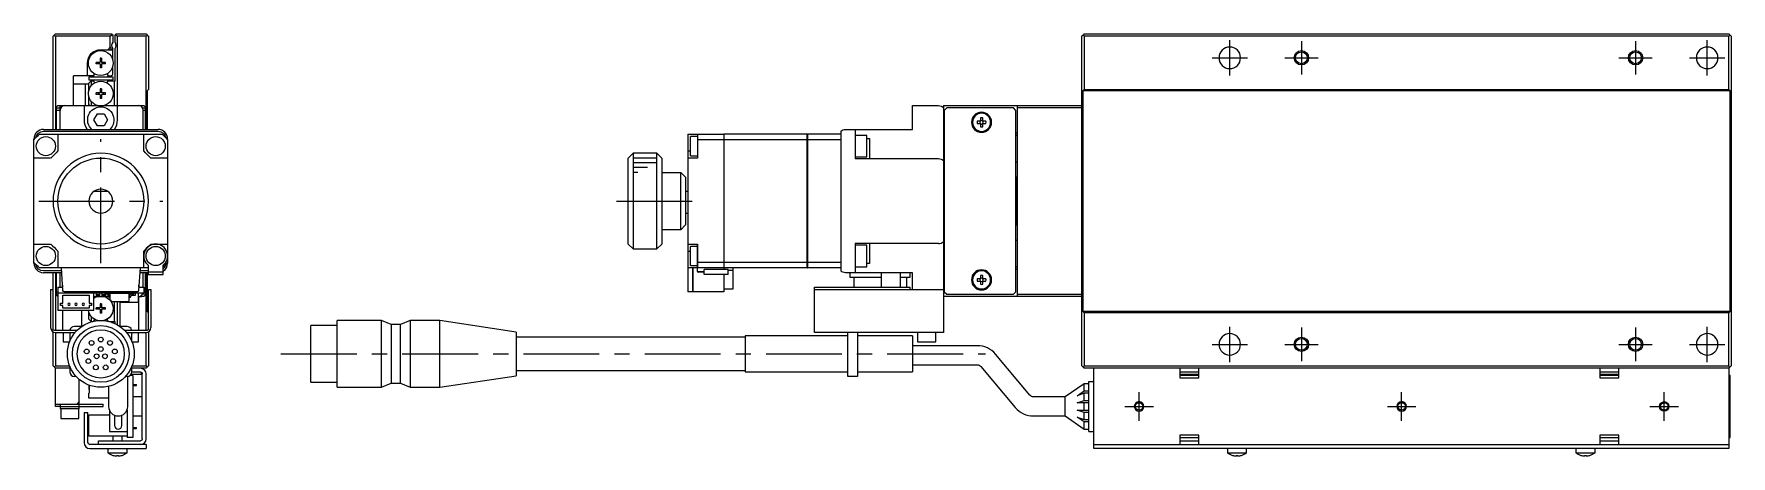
# Model space of a CAD drawing. Extents: x -1 to 741, y -8 to 214.
# Drawn here: x 385.5 to 741, y 68 to 156.4 of the extents above; entities that cross this region are included whole.
import ezdxf

# ---------------------------------------------------------------- set-up
doc = ezdxf.new("R2010")
doc.units = 0
doc.header["$LTSCALE"] = 0.5
doc.linetypes.add('CENTER', pattern=[50.8, 31.75, -6.35, 6.35, -6.35])
for name, color, linetype in [('MSM_CENTER', 1, 'CENTER'), ('MSM_CONTINUOUS', 7, 'CONTINUOUS'), ('MSM_NARROW', 5, 'CONTINUOUS')]:
    doc.layers.add(name, color=color, linetype=linetype)

msp = doc.modelspace()

# ---------------------------------------------------------------- linework, layer by layer
at = {"layer": 'MSM_CENTER'}
for p, q in [((636, 147.69), (636, 155.09)), ((651, 154.89), (651, 147.89)), ((721, 154.89), (721, 147.89)), ((736, 147.69), (736, 155.09)), ((632.3, 151.39), (639.7, 151.39)), ((647.5, 151.39), (654.5, 151.39)), ((717.5, 151.39), (724.5, 151.39)), ((732.3, 151.39), (739.7, 151.39)), ((399.5, 108.39), (399.5, 134.39)), ((386.5, 121.39), (412.5, 121.39)), ((507.5, 121.39), (525.5, 121.39)), ((636, 87.69), (636, 95.09)), ((651, 94.89), (651, 87.89)), ((721, 94.89), (721, 87.89)), ((736, 87.69), (736, 95.09)), ((437.25, 89.39), (584.85, 89.39)), ((632.3, 91.39), (639.7, 91.39)), ((647.5, 91.39), (654.5, 91.39)), ((717.5, 91.39), (724.5, 91.39)), ((732.3, 91.39), (739.7, 91.39)), ((614, 78.39), (620, 78.39)), ((617, 75.39), (617, 81.39)), ((669, 78.39), (675, 78.39)), ((672, 75.39), (672, 81.39)), ((724, 78.39), (730, 78.39)), ((727, 75.39), (727, 81.39))]:
    msp.add_line(p, q, dxfattribs=at)
at = {"layer": 'MSM_CONTINUOUS'}
for p, q in [((389.5, 155.89), (389.75, 156.14)), ((389.5, 136.39), (389.5, 155.89)), ((390, 156.39), (389.75, 156.14)), ((389.75, 156.14), (390, 155.89)), ((390, 156.39), (401.8, 156.39)), ((390, 155.89), (390, 136.39)), ((401.5, 155.89), (390, 155.89)), ((399.5, 153.09), (402, 153.09)), ((401.5, 153.59), (401, 153.09)), ((401.5, 155.89), (401.9, 156.29)), ((401.5, 153.59), (401.5, 155.89)), ((401.85, 153.09), (401.5, 153.59)), ((401.9, 156.29), (401.8, 156.39)), ((401.9, 156.29), (402, 156.19)), ((402, 156.19), (402, 154.65)), ((402, 151), (402, 153.33)), ((402.5, 156.19), (402.55, 156.24)), ((402.5, 154.65), (402.5, 156.19)), ((402.5, 146.59), (402.5, 153.33)), ((402.55, 156.24), (402.7, 156.39)), ((402.55, 156.24), (402.9, 155.89)), ((402.7, 156.39), (409, 156.39)), ((409, 155.89), (402.9, 155.89)), ((402.9, 155.89), (402.9, 141.39)), ((409, 156.39), (409.25, 156.14)), ((409.25, 156.14), (409, 155.89)), ((409, 136.39), (409, 155.89)), ((409.25, 156.14), (409.5, 155.89)), ((409.5, 155.89), (409.5, 144.79)), ((605.25, 156.14), (605, 155.89)), ((605, 86.89), (605, 155.89)), ((605.5, 156.39), (605.25, 156.14)), ((605.25, 156.14), (605.5, 155.89)), ((605.5, 156.39), (740.5, 156.39)), ((605.5, 155.89), (605.5, 144.79)), ((740.5, 155.89), (605.5, 155.89)), ((741, 155.89), (740.5, 156.39)), ((740.5, 155.89), (740.75, 156.14)), ((740.5, 144.79), (740.5, 155.89)), ((741, 155.89), (741, 86.89)), ((396.7, 147.59), (396.7, 150.29)), ((398.5, 150.14), (398.5, 150.43)), ((399.29, 150.43), (398.5, 150.43)), ((399.29, 150.14), (398.5, 150.14)), ((399.03, 150.43), (399.03, 150.14)), ((399.35, 151.29), (399.35, 150.49)), ((399.64, 151.29), (399.35, 151.29)), ((399.64, 150.76), (399.35, 150.76)), ((399.35, 150.08), (399.35, 149.29)), ((399.35, 149.82), (399.64, 149.82)), ((399.64, 151.29), (399.64, 150.49)), ((399.64, 150.08), (399.64, 149.29)), ((400.5, 150.43), (399.7, 150.43)), ((400.5, 150.14), (399.7, 150.14)), ((399.97, 150.43), (399.97, 150.14)), ((400.5, 150.14), (400.5, 150.43)), ((402, 147.89), (402, 149.57)), ((397.95, 147.59), (393.8, 147.59)), ((393.8, 141.39), (393.8, 147.59)), ((397, 145.84), (393.8, 145.84)), ((396.3, 141.39), (396.3, 145.84)), ((397, 147.39), (402, 147.39)), ((397, 147.39), (397, 146.79)), ((397, 146.79), (402, 146.79)), ((397.5, 146.59), (397, 146.09)), ((397, 144.6), (397, 146.09)), ((397.5, 146.59), (397.5, 145.55)), ((397.5, 146.59), (397.96, 146.59)), ((397.95, 147.59), (398.1, 147.85)), ((397.96, 146.59), (398.04, 146.45)), ((399.64, 149.29), (399.35, 149.29)), ((400.83, 146.21), (401.04, 146.59)), ((400.9, 147.85), (401.05, 147.59)), ((401.04, 146.59), (402.5, 146.59)), ((401.05, 147.59), (401.7, 147.59)), ((401.7, 147.59), (402, 147.89)), ((402, 147.39), (402, 146.79)), ((402.4, 141.39), (402.4, 146.59)), ((397, 141.39), (397, 143.17)), ((397.5, 142.23), (397.5, 141.39)), ((399.29, 144.03), (398.5, 144.03)), ((398.5, 143.74), (398.5, 144.03)), ((399.29, 143.74), (398.5, 143.74)), ((399.03, 144.03), (399.03, 143.74)), ((399.64, 144.89), (399.35, 144.89)), ((399.35, 144.89), (399.35, 144.09)), ((399.64, 144.36), (399.35, 144.36)), ((399.35, 143.68), (399.35, 142.89)), ((399.35, 143.42), (399.64, 143.42)), ((399.64, 142.89), (399.35, 142.89)), ((399.64, 144.89), (399.64, 144.09)), ((399.64, 143.68), (399.64, 142.89)), ((400.5, 144.03), (399.7, 144.03)), ((400.5, 143.74), (399.7, 143.74)), ((399.97, 144.03), (399.97, 143.74)), ((400.5, 143.74), (400.5, 144.03)), ((409.2, 144.49), (409.5, 144.79)), ((409.2, 144.49), (409.2, 136.39)), ((605.2, 144.49), (605.5, 144.79)), ((605.2, 144.49), (605.2, 98.29)), ((740.8, 144.49), (605.2, 144.49)), ((605.5, 144.79), (740.5, 144.79)), ((740.5, 144.79), (740.8, 144.49)), ((740.8, 98.29), (740.8, 144.49)), ((390.5, 141.39), (390, 140.89)), ((390.2, 136.39), (390.2, 140.89)), ((390.2, 140.89), (391, 140.89)), ((391, 140.39), (390.2, 140.39)), ((390.5, 141.39), (408.5, 141.39)), ((391, 140.39), (391, 141.39)), ((391, 136.39), (391, 140.39)), ((396, 141.39), (396, 138.39)), ((397, 141.59), (397.2, 141.39)), ((398.06, 138.39), (398.78, 139.64)), ((398.78, 139.64), (400.22, 139.64)), ((400.22, 139.64), (400.94, 138.39)), ((403, 138.39), (403, 141.39)), ((408, 141.19), (408, 141.39)), ((408.27, 140.89), (408.8, 140.89)), ((408.4, 136.39), (408.4, 140.39)), ((408.8, 140.39), (408.4, 140.39)), ((409, 140.89), (408.5, 141.39)), ((408.8, 140.89), (408.8, 136.39)), ((569.5, 136.39), (569.5, 141.39)), ((569.5, 141.39), (575, 141.39)), ((576, 141.39), (576, 93.89)), ((576, 141.39), (605, 141.39)), ((576.7, 140.89), (576.2, 140.39)), ((576.2, 140.39), (576.2, 102.39)), ((590.7, 140.89), (576.7, 140.89)), ((583.76, 138.81), (583.76, 138.13)), ((584.24, 138.13), (584.24, 138.81)), ((591.2, 140.39), (590.7, 140.89)), ((591.2, 102.39), (591.2, 140.39)), ((591.5, 101.39), (591.5, 141.39)), ((605, 140.89), (591.5, 140.89)), ((386.65, 135.39), (412.35, 135.39)), ((387.5, 136.39), (411.5, 136.39)), ((387.5, 136.01), (411.5, 136.01)), ((390.5, 135.39), (390.5, 131.89)), ((398.78, 137.14), (398.06, 138.39)), ((400.22, 137.14), (398.78, 137.14)), ((400.94, 138.39), (400.22, 137.14)), ((408.5, 131.89), (408.5, 135.39)), ((522.5, 135.39), (530, 135.39)), ((522.5, 135.39), (522.5, 102.39)), ((524.5, 135.39), (524.5, 130.39)), ((530, 135.39), (530, 107.09)), ((530, 135.38), (530.01, 135.38)), ((547.5, 135.39), (530.01, 135.39)), ((530.01, 135.39), (530.01, 107.09)), ((547.5, 107.39), (547.5, 135.39)), ((547.5, 135.38), (547.51, 135.38)), ((547.51, 135.39), (547.51, 107.39)), ((554.5, 135.39), (547.51, 135.39)), ((554.5, 136.01), (554.5, 106.77)), ((555.5, 136.39), (569.5, 136.39)), ((557.5, 136.39), (557.5, 130.29)), ((560, 135.14), (557.5, 135.14)), ((560, 130.64), (560, 135.14)), ((576.2, 135.64), (576, 135.64)), ((583.76, 138.13), (583.08, 138.13)), ((583.08, 137.65), (583.76, 137.65)), ((583.76, 137.65), (583.76, 136.97)), ((584.92, 138.13), (584.24, 138.13)), ((584.24, 136.97), (584.24, 137.65)), ((584.24, 137.65), (584.92, 137.65)), ((591.5, 135.64), (591.2, 135.64)), ((591.5, 135.14), (591.2, 135.14)), ((385.5, 108.39), (385.5, 134.39)), ((413.5, 134.39), (413.5, 108.39)), ((522.5, 131.89), (523, 131.89)), ((523, 130.89), (523, 134.89)), ((524.5, 134.89), (523, 134.89)), ((530, 134.23), (524.5, 134.23)), ((530, 134.23), (530.01, 134.23)), ((547.5, 134.23), (530.01, 134.23)), ((547.5, 134.23), (547.51, 134.23)), ((554.5, 134.23), (547.51, 134.23)), ((560, 134.47), (560.5, 134.47)), ((560.5, 134.47), (560.5, 130.29)), ((389, 130.39), (385.5, 130.39)), ((413.5, 130.39), (410, 130.39)), ((511, 131.39), (510, 130.39)), ((510, 112.39), (510, 130.39)), ((516, 131.39), (511, 131.39)), ((511, 131.39), (511, 111.39)), ((517, 130.39), (516, 131.39)), ((516, 111.39), (516, 131.39)), ((517, 130.39), (517, 112.39)), ((524.5, 130.39), (522.5, 130.39)), ((523, 130.89), (524.5, 130.89)), ((557.5, 130.64), (560, 130.64)), ((557.5, 130.29), (575, 130.29)), ((576.2, 131.39), (576, 131.39)), ((576.2, 130.39), (576, 130.39)), ((576.2, 128.89), (576, 128.89)), ((591.2, 129.64), (591.5, 129.64)), ((517, 127.39), (521, 127.39)), ((521, 115.39), (521, 127.39)), ((522, 126.39), (521, 127.39)), ((522, 126.39), (522, 116.39)), ((591.3, 126.39), (591.2, 126.39)), ((591.5, 126.19), (591.3, 126.39)), ((591.3, 116.39), (591.3, 126.39)), ((401, 123.39), (398, 123.39)), ((522.5, 123.39), (522, 123.39)), ((522, 118.89), (522.5, 118.89)), ((521, 115.39), (517, 115.39)), ((521, 115.39), (522, 116.39)), ((576, 113.89), (576.2, 113.89)), ((591.2, 116.39), (591.3, 116.39)), ((591.3, 116.39), (591.5, 116.59)), ((385.5, 112.39), (389, 112.39)), ((390.5, 110.89), (390.5, 107.39)), ((408.5, 107.39), (408.5, 110.89)), ((410, 112.39), (413.5, 112.39)), ((510, 112.39), (511, 111.39)), ((511, 111.39), (516, 111.39)), ((516, 111.39), (517, 112.39)), ((522.5, 112.39), (524.5, 112.39)), ((522.5, 110.89), (523, 110.89)), ((524.4, 111.89), (523, 111.89)), ((523, 107.89), (523, 111.89)), ((524.4, 112.39), (524.4, 106.79)), ((524.5, 112.39), (524.5, 109.89)), ((557.5, 112.49), (557.5, 106.39)), ((575, 112.49), (557.5, 112.49)), ((560, 112.14), (557.5, 112.14)), ((560, 107.64), (560, 112.14)), ((560.5, 112.49), (560.5, 108.31)), ((576.2, 112.39), (576, 112.39)), ((576, 111.39), (576.2, 111.39)), ((591.5, 113.14), (591.2, 113.14)), ((409.5, 107.39), (386.65, 107.39)), ((391.29, 106.77), (387.5, 106.77)), ((391.58, 102.67), (391.25, 107.39)), ((407.75, 107.39), (407.42, 102.67)), ((409.4, 106.77), (407.71, 106.77)), ((409.5, 107.09), (409.4, 107.09)), ((409.4, 107.09), (409.4, 105.99)), ((409.5, 106.49), (409.5, 107.89)), ((412.5, 107.89), (412.5, 106.49)), ((412.6, 107.09), (412.5, 107.09)), ((412.6, 105.99), (412.6, 107.09)), ((524.4, 107.39), (522.5, 107.39)), ((523, 107.89), (524.5, 107.89)), ((523.5, 102.39), (523.5, 107.39)), ((523.51, 107.39), (523.51, 102.39)), ((524.5, 109.89), (524.5, 108.54)), ((524.5, 109.89), (524.5, 107.39)), ((530, 108.54), (524.5, 108.54)), ((524.5, 107.53), (524.5, 107.89)), ((524.5, 106.79), (524.5, 107.53)), ((530, 107.39), (524.5, 107.39)), ((530.9, 107.09), (525.9, 107.09)), ((525.9, 105.99), (525.9, 107.09)), ((530, 108.55), (530.01, 108.55)), ((530, 107.4), (530.01, 107.4)), ((547.5, 108.54), (530.01, 108.54)), ((547.5, 107.39), (530.01, 107.39)), ((530.9, 105.99), (530.9, 107.09)), ((530.9, 106.89), (532, 106.89)), ((532, 102.99), (532, 107.39)), ((547.5, 108.55), (547.51, 108.55)), ((547.5, 107.4), (547.51, 107.4)), ((554.5, 108.54), (547.51, 108.54)), ((554.5, 107.39), (547.51, 107.39)), ((557.5, 107.64), (560, 107.64)), ((560.5, 108.31), (560, 108.31)), ((576, 107.14), (576.2, 107.14)), ((591.2, 107.64), (591.5, 107.64)), ((591.2, 107.14), (591.5, 107.14)), ((391.32, 106.39), (387.5, 106.39)), ((389.5, 102.89), (389.5, 106.39)), ((390, 106.39), (390, 94.39)), ((390.2, 101.89), (390.2, 106.39)), ((390.5, 103.39), (391.53, 103.39)), ((390.5, 103.39), (390.5, 102.19)), ((391, 103.39), (391, 106.39)), ((391.5, 103.81), (391.5, 103.39)), ((407.47, 103.39), (408.5, 103.39)), ((407.5, 103.39), (407.5, 103.81)), ((409.4, 106.39), (407.68, 106.39)), ((408.4, 103.39), (408.4, 106.39)), ((408.5, 103.39), (408.5, 102.19)), ((408.8, 106.39), (408.8, 101.89)), ((409, 94.39), (409, 106.39)), ((409.2, 106.39), (409.2, 98.29)), ((409.4, 105.99), (412.6, 105.99)), ((412.5, 106.49), (409.5, 106.49)), ((525.9, 106.59), (524.7, 106.59)), ((525.9, 106.49), (524.7, 106.49)), ((530.9, 105.99), (525.9, 105.99)), ((530, 105.99), (530, 102.39)), ((530.01, 103.39), (530, 103.39)), ((530.01, 105.99), (530.01, 103.39)), ((549, 103.39), (569, 103.39)), ((549, 93.89), (549, 103.39)), ((569.5, 106.39), (555.5, 106.39)), ((556.5, 105.39), (556.5, 106.39)), ((563, 105.39), (556.5, 105.39)), ((557.25, 105.39), (557.25, 103.39)), ((563, 106.39), (563, 103.39)), ((567, 103.39), (567, 106.39)), ((569, 105.39), (567, 105.39)), ((568.25, 105.39), (568.25, 103.39)), ((569, 106.39), (569, 105.39)), ((569, 103.39), (569, 102.89)), ((569.5, 102.89), (569.5, 106.39)), ((583.76, 105.13), (583.08, 105.13)), ((583.08, 104.65), (583.76, 104.65)), ((583.76, 105.81), (583.76, 105.13)), ((583.76, 104.65), (583.76, 103.97)), ((584.24, 105.13), (584.24, 105.81)), ((584.92, 105.13), (584.24, 105.13)), ((584.24, 103.97), (584.24, 104.65)), ((584.24, 104.65), (584.92, 104.65)), ((389, 102.89), (389, 94.89)), ((389, 102.89), (389.5, 102.89)), ((389.5, 94.59), (389.5, 102.89)), ((390, 101.89), (390.5, 101.39)), ((390.2, 102.39), (390.5, 102.39)), ((390.57, 101.89), (390.2, 101.89)), ((390.5, 102.19), (408.5, 102.19)), ((390.5, 101.39), (390.57, 101.39)), ((390.57, 98.49), (390.57, 102.19)), ((391.07, 99.54), (391.07, 100.04)), ((391.07, 100.04), (391.57, 100.04)), ((391.57, 100.04), (391.57, 101.69)), ((391.57, 101.69), (397.07, 101.69)), ((407.12, 102.39), (391.88, 102.39)), ((397.07, 101.69), (397.07, 100.04)), ((397.07, 100.04), (397.57, 100.04)), ((397.57, 100.04), (397.57, 99.54)), ((398.07, 98.49), (398.07, 102.19)), ((398.07, 101.39), (401.09, 101.39)), ((398.5, 102.19), (398.5, 101.39)), ((399.25, 101.76), (398.5, 101.76)), ((399.25, 101.64), (398.5, 101.64)), ((399.25, 102.19), (399.25, 101.39)), ((399.35, 99.89), (399.35, 99.09)), ((399.64, 99.89), (399.35, 99.89)), ((399.64, 99.89), (399.64, 99.09)), ((399.75, 102.19), (399.75, 101.39)), ((400.5, 101.76), (399.75, 101.76)), ((400.5, 101.64), (399.75, 101.64)), ((400.45, 101.96), (400.45, 102.19)), ((400.45, 101.96), (400.96, 101.96)), ((400.5, 101.96), (400.5, 101.39)), ((400.7, 101.96), (400.7, 102.19)), ((400.77, 101.96), (400.77, 102.19)), ((401, 102.19), (401, 102.19)), ((401, 101.95), (401, 101.39)), ((401.06, 101.76), (401, 101.76)), ((401.06, 101.64), (401, 101.64)), ((401.06, 101.86), (401.06, 101.53)), ((401.29, 101.53), (401.29, 101.86)), ((401.5, 101.76), (401.29, 101.76)), ((401.5, 101.64), (401.29, 101.64)), ((401.39, 101.43), (401.5, 101.43)), ((401.39, 101.2), (401.5, 101.2)), ((401.5, 100.73), (401.5, 101.99)), ((401.85, 100.34), (401.53, 100.66)), ((401.6, 102.09), (405.3, 102.09)), ((405.3, 100.31), (401.92, 100.31)), ((402.19, 102.19), (402.19, 102.09)), ((402.4, 96.19), (402.4, 100.31)), ((402.9, 100.31), (402.9, 95.51)), ((403, 102.19), (403, 102.09)), ((403.5, 100.31), (403.5, 95.14)), ((403.6, 102.19), (403.6, 102.09)), ((403.6, 100.31), (403.6, 100.19)), ((403.6, 100.19), (407.4, 100.19)), ((403.72, 102.19), (403.72, 102.09)), ((405.4, 101.99), (405.4, 100.41)), ((405.61, 101.64), (405.4, 101.64)), ((405.4, 101.43), (405.51, 101.43)), ((405.4, 101.2), (405.51, 101.2)), ((405.61, 101.53), (405.61, 101.86)), ((405.72, 102.19), (405.72, 102.1)), ((405.84, 101.86), (405.84, 101.53)), ((406.67, 101.64), (405.84, 101.64)), ((405.94, 101.96), (406.45, 101.96)), ((406.14, 102.19), (406.14, 101.96)), ((406.2, 102.19), (406.2, 101.96)), ((406.45, 102.19), (406.45, 101.96)), ((406.67, 102.19), (406.67, 101.64)), ((407.4, 100.19), (407.4, 102.19)), ((407.5, 101.39), (408, 101.39)), ((407.5, 94.39), (407.5, 101.39)), ((408, 101.39), (408, 101.59)), ((408.5, 101.39), (408, 101.39)), ((408.8, 101.89), (408.27, 101.89)), ((408.5, 102.39), (408.8, 102.39)), ((408.5, 101.39), (409, 101.89)), ((409.5, 94.59), (409.5, 102.89)), ((409.5, 102.89), (410, 102.89)), ((410, 102.89), (410, 94.89)), ((523.5, 102.39), (522.5, 102.39)), ((523.5, 102.4), (523.51, 102.4)), ((530, 102.39), (523.51, 102.39)), ((530, 102.99), (532, 102.99)), ((549, 102.89), (576, 102.89)), ((605, 101.39), (576, 101.39)), ((576.2, 102.39), (576.7, 101.89)), ((576.7, 101.89), (590.7, 101.89)), ((590.7, 101.89), (591.2, 102.39)), ((591.5, 101.89), (605, 101.89)), ((398.07, 98.49), (390.57, 98.49)), ((391.57, 99.54), (391.07, 99.54)), ((391.5, 98.49), (391.5, 94.39)), ((391.57, 98.99), (391.57, 99.54)), ((397.07, 98.99), (391.57, 98.99)), ((395.5, 95.14), (395.5, 98.49)), ((397, 96.69), (397, 98.17)), ((397, 96.69), (397.5, 96.19)), ((397, 95.99), (397, 95.93)), ((397, 95.99), (397.17, 95.99)), ((397.07, 99.54), (397.07, 98.99)), ((397.57, 99.54), (397.07, 99.54)), ((397.5, 97.23), (397.5, 96.19)), ((397.5, 96.19), (397.84, 96.19)), ((398.04, 96.33), (397.97, 96.22)), ((398.5, 98.74), (398.5, 99.03)), ((399.29, 99.03), (398.5, 99.03)), ((399.29, 98.74), (398.5, 98.74)), ((399.03, 99.03), (399.03, 98.74)), ((399.64, 99.36), (399.35, 99.36)), ((399.35, 98.68), (399.35, 97.89)), ((399.35, 98.42), (399.64, 98.42)), ((399.64, 97.89), (399.35, 97.89)), ((399.64, 98.68), (399.64, 97.89)), ((400.5, 99.03), (399.7, 99.03)), ((400.5, 98.74), (399.7, 98.74)), ((399.97, 99.03), (399.97, 98.74)), ((400.5, 98.74), (400.5, 99.03)), ((401.03, 96.22), (400.83, 96.56)), ((401.16, 96.19), (402.5, 96.19)), ((401.83, 95.99), (402, 95.99)), ((402, 95.99), (402, 95.93)), ((402.5, 95.71), (402.5, 96.19)), ((409.5, 97.99), (409.2, 98.29)), ((458.3, 96.39), (449, 96.39)), ((449, 82.39), (449, 96.39)), ((460.3, 95.54), (458.3, 96.39)), ((458.3, 82.39), (458.3, 96.39)), ((464.3, 96.39), (462.3, 95.54)), ((470.5, 96.39), (464.3, 96.39)), ((464.3, 96.39), (464.3, 82.39)), ((486.5, 93.96), (470.5, 96.39)), ((470.5, 82.39), (470.5, 96.39)), ((605.5, 97.99), (605.2, 98.29)), ((740.8, 98.29), (605.2, 98.29)), ((605.5, 97.99), (605.5, 86.89)), ((740.5, 97.99), (605.5, 97.99)), ((740.8, 98.29), (740.5, 97.99)), ((740.5, 86.89), (740.5, 97.99)), ((389.5, 86.89), (389.5, 94.02)), ((389.7, 94.39), (394.6, 94.39)), ((390, 93.89), (394.14, 93.89)), ((390, 93.89), (390, 86.89)), ((391.6, 93.89), (391.6, 91.89)), ((393, 93.89), (393, 91.99)), ((395.51, 95.14), (394, 95.14)), ((394, 93.72), (394, 93.89)), ((395.58, 95.19), (395.5, 95.19)), ((405, 95.14), (403.49, 95.14)), ((404.4, 94.39), (409.3, 94.39)), ((404.86, 93.89), (409, 93.89)), ((405, 93.89), (405, 93.72)), ((406, 91.99), (406, 93.89)), ((407.4, 91.89), (407.4, 93.89)), ((409, 86.89), (409, 93.89)), ((409.5, 94.02), (409.5, 86.89)), ((449, 95.34), (443.5, 95.34)), ((443.5, 83.44), (443.5, 95.34)), ((462.3, 95.54), (460.3, 95.54)), ((460.3, 95.54), (460.3, 83.24)), ((462.3, 83.24), (462.3, 95.54)), ((486.5, 93.96), (486.5, 84.82)), ((534.5, 92.89), (486.5, 92.89)), ((556, 93.14), (534.5, 93.14)), ((534.5, 93.14), (534.5, 85.64)), ((576, 93.89), (549, 93.89)), ((556, 84.64), (556, 93.89)), ((558, 93.89), (558, 84.64)), ((569.5, 93.14), (558, 93.14)), ((569.5, 93.14), (569.5, 85.64)), ((570.6, 93.89), (570.6, 91.89)), ((574.4, 91.89), (574.4, 93.89)), ((391.6, 91.89), (392.96, 91.89)), ((406.04, 91.89), (407.4, 91.89)), ((583.1, 91.11), (569.5, 91.11)), ((570.6, 91.89), (574.4, 91.89)), ((594.13, 80.74), (586.93, 89.33)), ((390, 86.39), (389.5, 86.89)), ((390, 86.89), (389.75, 86.64)), ((390, 86.89), (392.96, 86.89)), ((393, 86.39), (390, 86.39)), ((390, 78.39), (390, 86.39)), ((393, 86.79), (393, 85.64)), ((406, 85.64), (406, 86.79)), ((409, 86.39), (406, 86.39)), ((407.8, 85.59), (406, 85.59)), ((406.04, 86.89), (409, 86.89)), ((408, 85.09), (408, 85.53)), ((409, 86.89), (409.25, 86.64)), ((409.25, 86.64), (409, 86.39)), ((409.5, 86.89), (409.25, 86.64)), ((486.5, 85.89), (534.5, 85.89)), ((534.5, 85.64), (556, 85.64)), ((558, 85.64), (569.5, 85.64)), ((569.5, 87.11), (583.1, 87.11)), ((583.87, 86.75), (591.07, 78.17)), ((605, 86.89), (605.25, 86.64)), ((605.5, 86.89), (605.25, 86.64)), ((605.25, 86.64), (605.5, 86.39)), ((605.5, 86.89), (740.5, 86.89)), ((740.5, 86.39), (605.5, 86.39)), ((607.5, 69.59), (607.5, 86.39)), ((625.5, 86.39), (625.5, 84.39)), ((626.45, 85.59), (625.5, 85.59)), ((629.5, 85.59), (626.45, 85.59)), ((629.5, 84.39), (629.5, 86.39)), ((713.5, 86.39), (713.5, 84.39)), ((714.45, 85.59), (713.5, 85.59)), ((717.5, 85.59), (714.45, 85.59)), ((717.5, 84.39), (717.5, 86.39)), ((740.75, 86.64), (740.5, 86.89)), ((740.5, 86.39), (740.75, 86.64)), ((740.5, 86.39), (740.5, 69.59)), ((740.75, 86.64), (741, 86.89)), ((394.36, 84.64), (394, 84.64)), ((395, 77.89), (395, 84.03)), ((397, 82.84), (397, 81.94)), ((397.03, 82.84), (397, 82.84)), ((397.1, 82.46), (397, 82.46)), ((397.1, 82.31), (397, 82.31)), ((397.1, 81.94), (397, 81.94)), ((397.1, 82.81), (397.1, 81.14)), ((401.15, 82.58), (401.15, 78.39)), ((405, 84.64), (404.64, 84.64)), ((405.15, 78.39), (405.15, 84.65)), ((406.2, 84.89), (405.66, 84.89)), ((408, 85.09), (405.84, 85.09)), ((406.2, 84.89), (406.2, 71.89)), ((406.2, 83.01), (407, 83.01)), ((406.2, 82.76), (407, 82.76)), ((407, 82.76), (407, 83.01)), ((408.2, 71.59), (408.2, 85.19)), ((409, 71.59), (409, 85.19)), ((443.5, 83.44), (449, 83.44)), ((449, 82.39), (458.3, 82.39)), ((458.3, 82.39), (460.3, 83.24)), ((460.3, 83.24), (462.3, 83.24)), ((462.3, 83.24), (464.3, 82.39)), ((464.3, 82.39), (470.5, 82.39)), ((470.5, 82.39), (486.5, 84.82)), ((558, 84.64), (556, 84.64)), ((605.5, 83.14), (601.5, 80.39)), ((605.5, 81.64), (605.5, 83.14)), ((606.5, 83.14), (605.5, 83.14)), ((606.5, 83.64), (607.5, 83.64)), ((606.5, 73.14), (606.5, 83.64)), ((629.5, 85.09), (625.5, 85.09)), ((629.5, 84.89), (625.5, 84.89)), ((625.5, 84.39), (629.5, 84.39)), ((717.5, 85.09), (713.5, 85.09)), ((717.5, 84.89), (713.5, 84.89)), ((713.5, 84.39), (717.5, 84.39)), ((740.8, 84.89), (740.5, 84.89)), ((740.8, 71.89), (740.8, 84.89)), ((390, 78.89), (400, 78.89)), ((391, 78.39), (390, 78.39)), ((391, 78.89), (391, 77.89)), ((391, 78.39), (393, 78.39)), ((393, 78.39), (395, 78.39)), ((395, 79.39), (394.5, 78.89)), ((395, 78.39), (400, 78.39)), ((397, 80.14), (397, 81.14)), ((397, 81.14), (397.1, 81.14)), ((401.15, 80.14), (397, 80.14)), ((400, 78.39), (400, 78.89)), ((408.2, 80.39), (406.2, 80.39)), ((601.5, 80.39), (594.9, 80.39)), ((601.5, 76.39), (601.5, 80.39)), ((604.05, 80.64), (605.5, 81.64)), ((605.5, 81.14), (604.05, 80.64)), ((604.05, 79.14), (605.5, 79.64)), ((606.5, 79.14), (604.05, 79.14)), ((605.5, 81.64), (606.5, 81.64)), ((605.5, 79.64), (605.5, 81.14)), ((606.5, 81.14), (605.5, 81.14)), ((605.5, 79.64), (606.5, 79.64)), ((605.5, 77.64), (605.5, 79.14)), ((395, 77.89), (391, 77.89)), ((391.1, 77.89), (391.1, 75.89)), ((391.1, 75.89), (394.9, 75.89)), ((394.9, 75.89), (394.9, 77.89)), ((396, 77.09), (396.8, 77.09)), ((396, 77.09), (396, 70.79)), ((396.8, 70.89), (396.8, 77.09)), ((397, 72.14), (397, 76.64)), ((397, 76.64), (401.3, 76.64)), ((401.3, 77.63), (401.3, 73.14)), ((402.4, 76.53), (402.4, 74.39)), ((403.9, 74.39), (403.9, 76.53)), ((405, 77.63), (405, 71.89)), ((406.2, 76.39), (408.2, 76.39)), ((594.9, 76.39), (601.5, 76.39)), ((601.5, 76.39), (605.5, 73.64)), ((604.05, 77.64), (606.5, 77.64)), ((605.5, 77.14), (604.05, 77.64)), ((604.05, 76.14), (605.5, 75.64)), ((605.5, 75.14), (604.05, 76.14)), ((605.5, 75.64), (605.5, 77.14)), ((606.5, 77.14), (605.5, 77.14)), ((605.5, 75.64), (606.5, 75.64)), ((605.5, 73.64), (605.5, 75.14)), ((606.5, 75.14), (605.5, 75.14)), ((405, 72.14), (397, 72.14)), ((399, 70.39), (399, 71.19)), ((399, 71.19), (407.8, 71.19)), ((401.3, 73.14), (405, 73.14)), ((402, 72.14), (402, 71.19)), ((404, 71.19), (404, 72.14)), ((406.2, 71.89), (405, 71.89)), ((406.2, 74.01), (407, 74.01)), ((406.2, 73.76), (407, 73.76)), ((407, 73.76), (407, 74.01)), ((605.5, 73.64), (606.5, 73.64)), ((606.5, 73.14), (607.5, 73.14)), ((625.5, 72.39), (625.5, 70.39)), ((629.5, 72.39), (625.5, 72.39)), ((625.5, 71.89), (629.5, 71.89)), ((625.5, 71.19), (629.5, 71.19)), ((629.5, 70.39), (629.5, 72.39)), ((717.5, 72.39), (713.5, 72.39)), ((713.5, 72.39), (713.5, 70.39)), ((713.5, 71.89), (717.5, 71.89)), ((713.5, 71.19), (717.5, 71.19)), ((717.5, 70.39), (717.5, 72.39)), ((740.5, 71.89), (740.8, 71.89)), ((397.2, 69.59), (409, 69.59)), ((409, 70.39), (397.3, 70.39)), ((401, 69.59), (401, 68.69)), ((401, 68.69), (405, 68.69)), ((402.05, 68.13), (402.07, 68.13)), ((402.8, 68.13), (403.2, 68.13)), ((402.8, 68), (402.8, 68.13)), ((403.2, 68.13), (403.2, 68)), ((403.93, 68.13), (403.95, 68.13)), ((405, 68.69), (405, 69.59)), ((409, 70.39), (409, 69.59)), ((607.5, 70.39), (740.5, 70.39)), ((740.5, 69.59), (607.5, 69.59)), ((635.5, 69.59), (635.5, 68.69)), ((635.5, 68.69), (639.5, 68.69)), ((636.55, 68.13), (636.57, 68.13)), ((637.3, 68.13), (637.7, 68.13)), ((637.3, 68), (637.3, 68.13)), ((637.7, 68.13), (637.7, 68)), ((638.43, 68.13), (638.45, 68.13)), ((639.5, 68.69), (639.5, 69.59)), ((708.5, 69.59), (708.5, 68.69)), ((708.5, 68.69), (712.5, 68.69)), ((709.55, 68.13), (709.57, 68.13)), ((710.3, 68.13), (710.7, 68.13)), ((710.3, 68), (710.3, 68.13)), ((710.7, 68.13), (710.7, 68)), ((711.43, 68.13), (711.45, 68.13)), ((712.5, 68.69), (712.5, 69.59))]:
    msp.add_line(p, q, dxfattribs=at)
for centre, radius in [((399.5, 150.29), 2.6), ((651, 151.39), 1.23), ((721, 151.39), 1.23), ((388, 132.89), 2), ((411, 132.89), 2), ((399.5, 121.39), 9), ((388, 109.89), 2), ((411, 109.89), 2), ((399.5, 89.39), 7), ((399.5, 89.39), 5.95), ((399.5, 92.39), 0.5), ((651, 91.39), 1.23), ((721, 91.39), 1.23), ((396.55, 89.91), 0.5), ((397.57, 91.69), 0.5), ((398.63, 88.89), 0.5), ((399.5, 90.39), 0.5), ((400.37, 88.89), 0.5), ((401.43, 91.69), 0.5), ((402.45, 89.91), 0.5), ((396.9, 87.89), 0.5), ((398.47, 86.57), 0.5), ((400.53, 86.57), 0.5), ((402.1, 87.89), 0.5), ((617, 78.39), 0.783), ((672, 78.39), 0.783), ((727, 78.39), 0.783)]:
    msp.add_circle(centre, radius, dxfattribs=at)
at = {"layer": 'MSM_CONTINUOUS', "extrusion": (0, 0, -1)}
for centre, radius in [((-636, 151.39), 2.25), ((-736, 151.39), 2.25), ((-584, 137.89), 2.1), ((-584, 137.89), 1.9), ((-399.5, 121.39), 10), ((-399.5, 121.39), 2.5), ((-584, 104.89), 2.1), ((-584, 104.89), 1.9), ((-392.82, 99.79), 0.25), ((-394.32, 99.79), 0.25), ((-395.82, 99.79), 0.25), ((-399.5, 89.39), 5), ((-636, 91.39), 2.25), ((-736, 91.39), 2.25)]:
    msp.add_circle(centre, radius, dxfattribs=at)
for centre, radius, start, end in [((-399.5, 150.29), 2.8, 0, 90), ((-399.29, 150.49), 0.06, 180, 270), ((-399.29, 150.08), 0.06, 90, 180), ((-399.7, 150.49), 0.06, 270, 0), ((-399.7, 150.08), 0.06, 0, 90), ((-399.5, 143.89), 2.6, 285.9424, 254.0576), ((-399.61, 146.97), 1.75, 30, 37.006), ((-399.38, 146.97), 1.75, 142.994, 150), ((-399.29, 144.09), 0.06, 180, 270), ((-399.29, 143.68), 0.06, 90, 180), ((-399.7, 144.09), 0.06, 270, 0), ((-399.7, 143.68), 0.06, 0, 90), ((-399.5, 138.39), 2.75, 313.3418, 226.6582), ((-575, 139.89), 1.5, 90, 131.8103), ((-399.5, 121.39), 19, 42.5369, 47.4631), ((-387.5, 134.39), 1.62, 9.7265, 90), ((-411.5, 134.39), 1.62, 90, 170.2735), ((-399.5, 121.39), 19, 132.5369, 137.4631), ((-555.5, 134.89), 1.5, 48.1897, 90), ((-376.34, 144.55), 19, 221.7998, 228.2002), ((-422.66, 144.55), 19, 311.7998, 318.2002), ((-575, 128.79), 1.5, 90, 131.8103), ((-376.34, 98.22), 19, 131.7998, 138.2002), ((-422.66, 98.22), 19, 41.7998, 48.2002), ((-399.5, 121.39), 19, 312.5369, 317.4631), ((-387.5, 108.39), 1.62, 270, 350.2735), ((-399.5, 121.39), 19, 222.5369, 226.8264), ((-411.5, 108.39), 1.62, 189.7265, 231.8273), ((-524.7, 106.79), 0.2, 270, 0), ((-555.5, 107.89), 1.5, 270, 311.8103), ((-391.88, 102.69), 0.3, 270, 356), ((-399.5, 98.89), 2.6, 56.7648, 74.0576), ((-399.5, 98.89), 2.6, 105.9424, 256.376), ((-400.96, 101.86), 0.1, 90, 180), ((-401.39, 101.53), 0.1, 270, 0), ((-405.51, 101.53), 0.1, 180, 270), ((-405.94, 101.86), 0.1, 0, 90), ((-407.12, 102.69), 0.3, 184, 270), ((-399.5, 98.89), 2.6, 283.624, 351.1501), ((-399.29, 99.09), 0.06, 180, 270), ((-399.29, 98.68), 0.06, 90, 180), ((-399.7, 99.09), 0.06, 270, 0), ((-399.7, 98.68), 0.06, 0, 90), ((-389.7, 94.59), 0.2, 270, 0), ((-409.3, 94.59), 0.2, 180, 270), ((-407.8, 85.19), 0.4, 90, 180), ((-583.1, 86.11), 1, 90, 140), ((-594.9, 81.39), 1, 270, 320), ((-407.8, 71.59), 0.4, 180, 270), ((-397.3, 70.89), 0.5, 270, 0)]:
    msp.add_arc(centre, radius, start, end, dxfattribs=at)
at = {"layer": 'MSM_CONTINUOUS'}
for centre, radius, start, end in [((402.75, 153.99), 1, 138.5904, 221.4096), ((401.75, 153.99), 1, 318.5904, 41.4096), ((399.5, 147.09), 1.59, 143.8028, 169.1069), ((399.5, 147.09), 1.59, 190.8931, 216.1972), ((399.61, 147.2), 1.75, 205.4948, 217.006), ((399.5, 147.09), 1.59, 10.8931, 36.1972), ((399.5, 147.09), 1.59, 323.8028, 349.107), ((399.38, 147.2), 1.75, 322.994, 325.4948), ((392, 140.39), 1, 90, 180), ((407.4, 140.39), 1, 0, 90), ((584, 137.89), 0.95, 75.3667, 104.6333), ((387.5, 134.39), 2, 90, 180), ((399.5, 138.39), 3.5, 180, 214.8499), ((399.5, 138.39), 3.5, 325.1501, 0), ((411.5, 134.39), 2, 0, 90), ((584, 137.89), 0.95, 165.3667, 194.6333), ((584, 137.89), 0.365, 138.8496, 221.1504), ((584, 137.89), 0.365, 48.8496, 131.1504), ((584, 137.89), 0.365, 228.8496, 311.1504), ((584, 137.89), 0.95, 255.3667, 284.6333), ((584, 137.89), 0.365, 318.8496, 41.1504), ((584, 137.89), 0.95, 345.3667, 14.6333), ((411, 109.89), 2.5, 306.8699, 233.1301), ((575, 113.99), 1.5, 270, 311.8103), ((387.5, 108.39), 2, 180, 270), ((411.5, 108.39), 2, 303.367, 0), ((524.7, 106.79), 0.3, 180, 270), ((584, 104.89), 0.95, 165.3667, 194.6333), ((584, 104.89), 0.365, 138.8496, 221.1504), ((584, 104.89), 0.95, 75.3667, 104.6333), ((584, 104.89), 0.365, 48.8496, 131.1504), ((584, 104.89), 0.365, 228.8496, 311.1504), ((584, 104.89), 0.95, 255.3667, 284.6333), ((584, 104.89), 0.365, 318.8496, 41.1504), ((584, 104.89), 0.95, 345.3667, 14.6333), ((400.96, 101.86), 0.33, 0, 90), ((401.39, 101.53), 0.33, 180, 270), ((401.6, 101.99), 0.1, 90, 180), ((401.6, 100.73), 0.1, 180, 225), ((401.92, 100.41), 0.1, 225, 270), ((405.3, 101.99), 0.1, 0, 90), ((405.3, 100.41), 0.1, 270, 0), ((405.51, 101.53), 0.33, 270, 0), ((405.94, 101.86), 0.33, 90, 180), ((407.4, 102.39), 1, 270, 348.463), ((399.5, 95.69), 1.59, 143.8028, 160.1567), ((399.61, 95.57), 1.75, 142.994, 154.5052), ((399.5, 95.69), 1.59, 19.8434, 36.1972), ((399.38, 95.57), 1.75, 34.5052, 37.006), ((390, 94.89), 1, 180, 270), ((394, 94.14), 1, 90, 165.5225), ((405, 94.14), 1, 14.4775, 90), ((409, 94.89), 1, 270, 0), ((583.1, 86.11), 5, 40, 90), ((394, 85.64), 1, 180, 270), ((405, 85.64), 1, 270, 0), ((407.8, 85.19), 1.2, 0, 90), ((403.15, 78.39), 2, 180, 0), ((594.9, 81.39), 5, 220, 270), ((403.15, 74.39), 0.75, 180, 0), ((407.8, 71.59), 1.2, 270, 0), ((397.2, 70.79), 1.2, 180, 270), ((403, 71.19), 3.2, 231.3178, 252.73), ((403, 71.19), 3.19, 253.0947, 266.4096), ((403, 71.19), 3.19, 273.5904, 286.9053), ((403, 71.19), 3.2, 287.27, 308.6822), ((637.5, 71.19), 3.2, 231.3178, 252.73), ((637.5, 71.19), 3.19, 253.0947, 266.4096), ((637.5, 71.19), 3.19, 273.5904, 286.9053), ((637.5, 71.19), 3.2, 287.27, 308.6822), ((710.5, 71.19), 3.2, 231.3178, 252.73), ((710.5, 71.19), 3.19, 253.0947, 266.4096), ((710.5, 71.19), 3.19, 273.5904, 286.9053), ((710.5, 71.19), 3.2, 287.27, 308.6822)]:
    msp.add_arc(centre, radius, start, end, dxfattribs=at)
at = {"layer": 'MSM_NARROW'}
for p, q in [((516, 130.39), (511, 130.39)), ((516, 129.39), (511, 129.39)), ((514, 128.39), (511, 128.39)), ((512, 127.39), (511, 127.39))]:
    msp.add_line(p, q, dxfattribs=at)
for centre, radius in [((651, 151.39), 1.5), ((721, 151.39), 1.5), ((651, 91.39), 1.5), ((721, 91.39), 1.5), ((727, 78.39), 1)]:
    msp.add_circle(centre, radius, dxfattribs=at)
at = {"layer": 'MSM_NARROW', "extrusion": (0, 0, -1)}
for centre in [(-617, 78.39), (-672, 78.39)]:
    msp.add_circle(centre, 1, dxfattribs=at)

doc.saveas('drawing.dxf')
